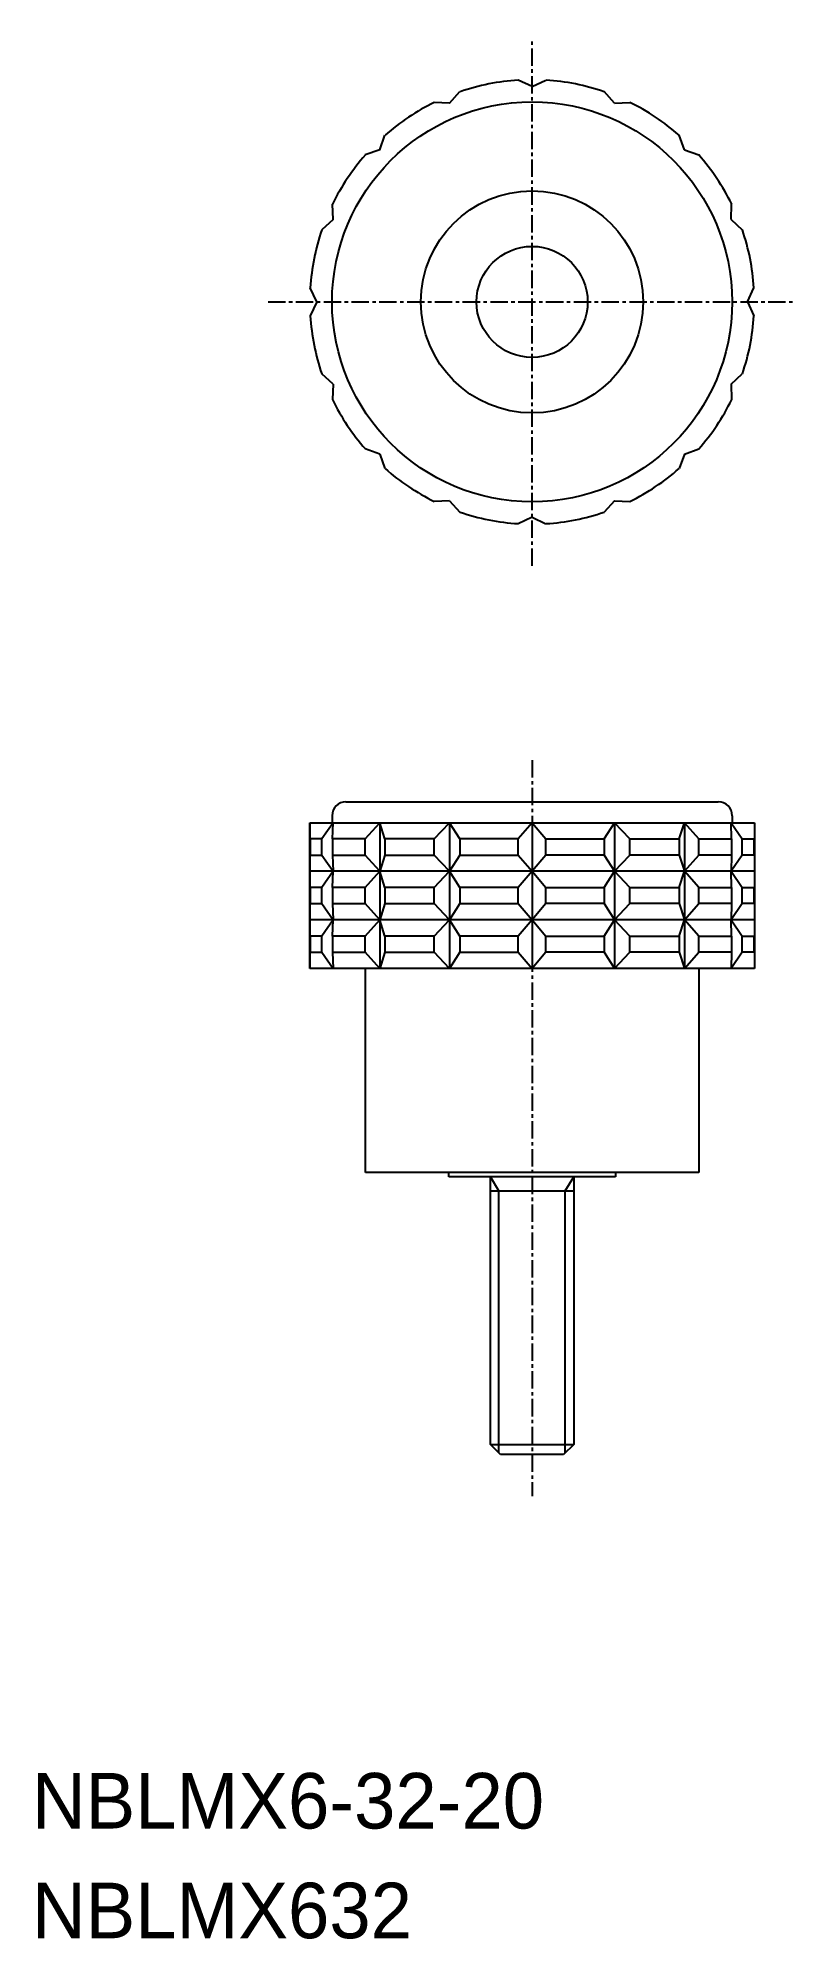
# Model space of a CAD drawing. Extents: x -13420 to -13366, y -162 to -25.
import ezdxf

# ---------------------------------------------------------------- set-up
doc = ezdxf.new("R2010")
doc.units = 0
doc.linetypes.add('CENTER', pattern=[2, 1.25, -0.25, 0.25, -0.25])
doc.layers.get('0').update_dxf_attribs({"linetype": 'CONTINUOUS'})
doc.layers.add('CENTER', color=1, linetype='CENTER')

msp = doc.modelspace()

# ---------------------------------------------------------------- linework, layer by layer
at = {"color": 7, "linetype": 'CONTINUOUS'}
for p, q in [((-13390.66, -29.51), (-13389.91, -28.69)), ((-13384.72, -28.33), (-13385.73, -27.86)), ((-13384.72, -28.33), (-13383.72, -27.86)), ((-13378.79, -29.51), (-13379.54, -28.69)), ((-13390.66, -29.51), (-13391.76, -29.46)), ((-13378.79, -29.51), (-13377.69, -29.46)), ((-13395.68, -32.87), (-13395.31, -31.83)), ((-13373.76, -32.87), (-13374.14, -31.83)), ((-13395.68, -32.87), (-13396.73, -33.25)), ((-13373.76, -32.87), (-13372.72, -33.25)), ((-13399.04, -37.9), (-13399.09, -36.79)), ((-13370.4, -37.9), (-13370.36, -36.79)), ((-13399.04, -37.9), (-13399.86, -38.65)), ((-13370.4, -37.9), (-13369.59, -38.65)), ((-13400.22, -43.83), (-13400.69, -42.82)), ((-13369.22, -43.83), (-13368.76, -42.82)), ((-13400.22, -43.83), (-13400.69, -44.83)), ((-13369.22, -43.83), (-13368.76, -44.83)), ((-13399.04, -49.76), (-13399.86, -49.01)), ((-13370.4, -49.76), (-13369.59, -49.01)), ((-13399.04, -49.76), (-13399.09, -50.87)), ((-13370.4, -49.76), (-13370.36, -50.87)), ((-13395.68, -54.79), (-13396.73, -54.41)), ((-13373.76, -54.79), (-13372.72, -54.41)), ((-13395.68, -54.79), (-13395.31, -55.83)), ((-13373.76, -54.79), (-13374.14, -55.83)), ((-13390.66, -58.15), (-13391.76, -58.2)), ((-13390.66, -58.15), (-13389.91, -58.97)), ((-13378.79, -58.15), (-13379.54, -58.97)), ((-13378.79, -58.15), (-13377.69, -58.2)), ((-13384.72, -59.33), (-13385.73, -59.8)), ((-13384.72, -59.33), (-13383.72, -59.8)), ((-13398.12, -79.83), (-13371.32, -79.83)), ((-13400.72, -81.33), (-13400.72, -91.83)), ((-13400.72, -81.33), (-13400.72, -91.83)), ((-13400.72, -91.83), (-13400.72, -81.33)), ((-13400.72, -81.33), (-13368.72, -81.33)), ((-13399.04, -81.33), (-13399.86, -82.5)), ((-13399.12, -80.83), (-13399.12, -81.33)), ((-13399.09, -82.5), (-13399.04, -81.33)), ((-13396.73, -82.5), (-13395.68, -81.33)), ((-13395.68, -81.33), (-13395.68, -91.83)), ((-13395.31, -82.5), (-13395.68, -81.33)), ((-13391.76, -82.5), (-13390.66, -81.33)), ((-13390.66, -81.33), (-13390.66, -91.83)), ((-13389.91, -82.5), (-13390.66, -81.33)), ((-13384.72, -81.33), (-13385.73, -82.5)), ((-13384.72, -81.33), (-13383.72, -82.5)), ((-13384.72, -81.33), (-13384.72, -91.83)), ((-13379.54, -82.5), (-13378.79, -81.33)), ((-13377.69, -82.5), (-13378.79, -81.33)), ((-13378.79, -81.33), (-13378.79, -91.83)), ((-13374.14, -82.5), (-13373.76, -81.33)), ((-13372.72, -82.5), (-13373.76, -81.33)), ((-13373.76, -81.33), (-13373.76, -91.83)), ((-13370.4, -81.33), (-13369.59, -82.5)), ((-13370.36, -82.5), (-13370.4, -81.33)), ((-13370.32, -80.83), (-13370.32, -81.33)), ((-13368.72, -81.33), (-13368.72, -91.83)), ((-13368.7, -84.83), (-13400.72, -84.83)), ((-13399.86, -83.66), (-13399.05, -84.83)), ((-13399.05, -84.83), (-13399.86, -86)), ((-13399.09, -83.66), (-13399.05, -84.83)), ((-13399.09, -86), (-13399.05, -84.83)), ((-13395.68, -84.83), (-13396.73, -83.66)), ((-13396.73, -86), (-13395.68, -84.83)), ((-13395.31, -83.66), (-13395.68, -84.83)), ((-13395.31, -86), (-13395.68, -84.83)), ((-13390.66, -84.83), (-13391.76, -83.66)), ((-13391.76, -86), (-13390.66, -84.83)), ((-13389.91, -83.66), (-13390.66, -84.83)), ((-13389.91, -86), (-13390.66, -84.83)), ((-13385.73, -83.66), (-13384.72, -84.83)), ((-13384.72, -84.83), (-13385.73, -86)), ((-13383.72, -83.66), (-13384.72, -84.83)), ((-13384.72, -84.83), (-13383.72, -86)), ((-13379.54, -83.66), (-13378.79, -84.83)), ((-13379.54, -86), (-13378.79, -84.83)), ((-13378.79, -84.83), (-13377.69, -83.66)), ((-13377.69, -86), (-13378.79, -84.83)), ((-13374.14, -83.66), (-13373.76, -84.83)), ((-13374.14, -86), (-13373.76, -84.83)), ((-13373.76, -84.83), (-13372.72, -83.66)), ((-13372.72, -86), (-13373.76, -84.83)), ((-13369.59, -83.66), (-13370.4, -84.83)), ((-13370.36, -83.66), (-13370.4, -84.83)), ((-13370.36, -86), (-13370.4, -84.83)), ((-13370.4, -84.83), (-13369.59, -86)), ((-13399.86, -87.16), (-13399.05, -88.33)), ((-13399.09, -87.16), (-13399.05, -88.33)), ((-13395.68, -88.33), (-13396.73, -87.16)), ((-13395.31, -87.16), (-13395.68, -88.33)), ((-13390.66, -88.33), (-13391.76, -87.16)), ((-13389.91, -87.16), (-13390.66, -88.33)), ((-13385.73, -87.16), (-13384.72, -88.33)), ((-13383.72, -87.16), (-13384.72, -88.33)), ((-13379.54, -87.16), (-13378.79, -88.33)), ((-13378.79, -88.33), (-13377.69, -87.16)), ((-13374.14, -87.16), (-13373.76, -88.33)), ((-13373.76, -88.33), (-13372.72, -87.16)), ((-13370.36, -87.16), (-13370.4, -88.33)), ((-13369.59, -87.16), (-13370.4, -88.33)), ((-13368.7, -88.33), (-13400.72, -88.33)), ((-13399.05, -88.33), (-13399.86, -89.5)), ((-13399.09, -89.5), (-13399.05, -88.33)), ((-13396.73, -89.5), (-13395.68, -88.33)), ((-13395.31, -89.5), (-13395.68, -88.33)), ((-13391.76, -89.5), (-13390.66, -88.33)), ((-13389.91, -89.5), (-13390.66, -88.33)), ((-13384.72, -88.33), (-13385.73, -89.5)), ((-13384.72, -88.33), (-13383.72, -89.5)), ((-13379.54, -89.5), (-13378.79, -88.33)), ((-13377.69, -89.5), (-13378.79, -88.33)), ((-13374.14, -89.5), (-13373.76, -88.33)), ((-13372.72, -89.5), (-13373.76, -88.33)), ((-13370.36, -89.5), (-13370.4, -88.33)), ((-13370.4, -88.33), (-13369.59, -89.5)), ((-13399.86, -90.66), (-13399.04, -91.83)), ((-13399.09, -90.66), (-13399.04, -91.83)), ((-13395.68, -91.83), (-13396.73, -90.66)), ((-13395.31, -90.66), (-13395.68, -91.83)), ((-13390.66, -91.83), (-13391.76, -90.66)), ((-13389.91, -90.66), (-13390.66, -91.83)), ((-13385.73, -90.66), (-13384.72, -91.83)), ((-13383.72, -90.66), (-13384.72, -91.83)), ((-13379.54, -90.66), (-13378.79, -91.83)), ((-13378.79, -91.83), (-13377.69, -90.66)), ((-13374.14, -90.66), (-13373.76, -91.83)), ((-13373.76, -91.83), (-13372.72, -90.66)), ((-13370.36, -90.66), (-13370.4, -91.83)), ((-13369.59, -90.66), (-13370.4, -91.83)), ((-13368.72, -91.83), (-13400.72, -91.83)), ((-13396.72, -106.53), (-13396.72, -91.83)), ((-13372.72, -91.83), (-13372.72, -106.53)), ((-13390.72, -106.53), (-13396.72, -106.53)), ((-13378.72, -106.53), (-13390.72, -106.53)), ((-13390.72, -106.83), (-13390.72, -106.53)), ((-13372.72, -106.53), (-13378.72, -106.53)), ((-13378.72, -106.53), (-13378.72, -106.83)), ((-13378.72, -106.83), (-13390.72, -106.83)), ((-13387.72, -126.1), (-13387.72, -106.83)), ((-13387.72, -107.83), (-13381.72, -107.83)), ((-13381.72, -106.83), (-13381.72, -126.1)), ((-13387.72, -126.1), (-13381.72, -126.1)), ((-13386.99, -126.83), (-13387.72, -126.1)), ((-13382.46, -126.83), (-13386.99, -126.83)), ((-13381.72, -126.1), (-13382.46, -126.83))]:
    msp.add_line(p, q, dxfattribs=at)
at = {"color": 3}
for p, q in [((-13387.11, -107.83), (-13387.72, -106.83)), ((-13387.11, -126.71), (-13387.11, -107.83)), ((-13382.34, -107.83), (-13381.72, -106.83)), ((-13382.34, -126.71), (-13382.34, -107.83))]:
    msp.add_line(p, q, dxfattribs=at)
at = {"color": 7, "linetype": 'CONTINUOUS'}
for points in [[(-13399.86, -82.5), (-13400.69, -82.5), (-13400.69, -83.66), (-13399.86, -83.66)], [(-13396.73, -82.5), (-13399.09, -82.5), (-13399.09, -83.66), (-13396.73, -83.66)], [(-13391.76, -82.5), (-13395.31, -82.5), (-13395.31, -83.66), (-13391.76, -83.66)], [(-13385.73, -82.5), (-13389.91, -82.5), (-13389.91, -83.66), (-13385.73, -83.66)], [(-13383.72, -82.5), (-13379.54, -82.5), (-13379.54, -83.66), (-13383.72, -83.66)], [(-13377.69, -82.5), (-13374.14, -82.5), (-13374.14, -83.66), (-13377.69, -83.66)], [(-13372.72, -82.5), (-13370.36, -82.5), (-13370.36, -83.66), (-13372.72, -83.66)], [(-13369.59, -82.5), (-13368.76, -82.5), (-13368.76, -83.66), (-13369.59, -83.66)], [(-13399.86, -86), (-13400.69, -86), (-13400.69, -87.16), (-13399.86, -87.16)], [(-13396.73, -86), (-13399.09, -86), (-13399.09, -87.16), (-13396.73, -87.16)], [(-13391.76, -86), (-13395.31, -86), (-13395.31, -87.16), (-13391.76, -87.16)], [(-13385.73, -86), (-13389.91, -86), (-13389.91, -87.16), (-13385.73, -87.16)], [(-13383.72, -86), (-13379.54, -86), (-13379.54, -87.16), (-13383.72, -87.16)], [(-13377.69, -86), (-13374.14, -86), (-13374.14, -87.16), (-13377.69, -87.16)], [(-13372.72, -86), (-13370.36, -86), (-13370.36, -87.16), (-13372.72, -87.16)], [(-13369.59, -86), (-13368.76, -86), (-13368.76, -87.16), (-13369.59, -87.16)], [(-13399.86, -89.5), (-13400.69, -89.5), (-13400.69, -90.66), (-13399.86, -90.66)], [(-13396.73, -89.5), (-13399.09, -89.5), (-13399.09, -90.66), (-13396.73, -90.66)], [(-13391.76, -89.5), (-13395.31, -89.5), (-13395.31, -90.66), (-13391.76, -90.66)], [(-13385.73, -89.5), (-13389.91, -89.5), (-13389.91, -90.66), (-13385.73, -90.66)], [(-13383.72, -89.5), (-13379.54, -89.5), (-13379.54, -90.66), (-13383.72, -90.66)], [(-13377.69, -89.5), (-13374.14, -89.5), (-13374.14, -90.66), (-13377.69, -90.66)], [(-13372.72, -89.5), (-13370.36, -89.5), (-13370.36, -90.66), (-13372.72, -90.66)], [(-13369.59, -89.5), (-13368.76, -89.5), (-13368.76, -90.66), (-13369.59, -90.66)]]:
    msp.add_lwpolyline(points, close=True, dxfattribs=at)
for radius in [14.4, 8, 4]:
    msp.add_circle((-13384.72, -43.83), radius, dxfattribs=at)
for centre, radius, start, end in [((-13384.72, -43.83), 16, 93.5997, 108.9003), ((-13384.72, -43.83), 16, 71.0997, 86.4003), ((-13384.72, -43.83), 16, 116.0997, 131.4003), ((-13384.72, -43.83), 16, 48.5997, 63.9003), ((-13384.72, -43.83), 16, 138.5997, 153.9003), ((-13384.72, -43.83), 16, 26.0997, 41.4003), ((-13384.72, -43.83), 16, 161.0997, 176.4003), ((-13384.72, -43.83), 16, 3.5997, 18.9003), ((-13384.72, -43.83), 16, 183.5997, 198.9003), ((-13384.72, -43.83), 16, 341.0997, 356.4003), ((-13384.72, -43.83), 16, 206.0997, 221.4003), ((-13384.72, -43.83), 16, 318.5997, 333.9003), ((-13384.72, -43.83), 16, 228.5997, 243.9003), ((-13384.72, -43.83), 16, 296.0997, 311.4003), ((-13384.72, -43.83), 16, 251.0997, 266.4003), ((-13384.72, -43.83), 16, 273.5997, 288.9003), ((-13398.12, -80.83), 1, 90, 180), ((-13371.32, -80.83), 1, 0, 90)]:
    msp.add_arc(centre, radius, start, end, dxfattribs=at)
at = {"layer": 'CENTER', "color": 1, "linetype": 'CENTER'}
for p, q in [((-13384.72, -62.83), (-13384.72, -24.83)), ((-13403.72, -43.83), (-13365.72, -43.83)), ((-13384.72, -76.83), (-13384.72, -129.83))]:
    msp.add_line(p, q, dxfattribs=at)

# ---------------------------------------------------------------- texts
at = {"color": 7, "linetype": 'CONTINUOUS'}
for s, p in [('NBLMX6-32-20', (-13420.72, -153.76)), ('NBLMX632', (-13420.72, -161.66))]:
    msp.add_text(s, height=4, dxfattribs=at).set_placement(p)

doc.saveas('drawing.dxf')
